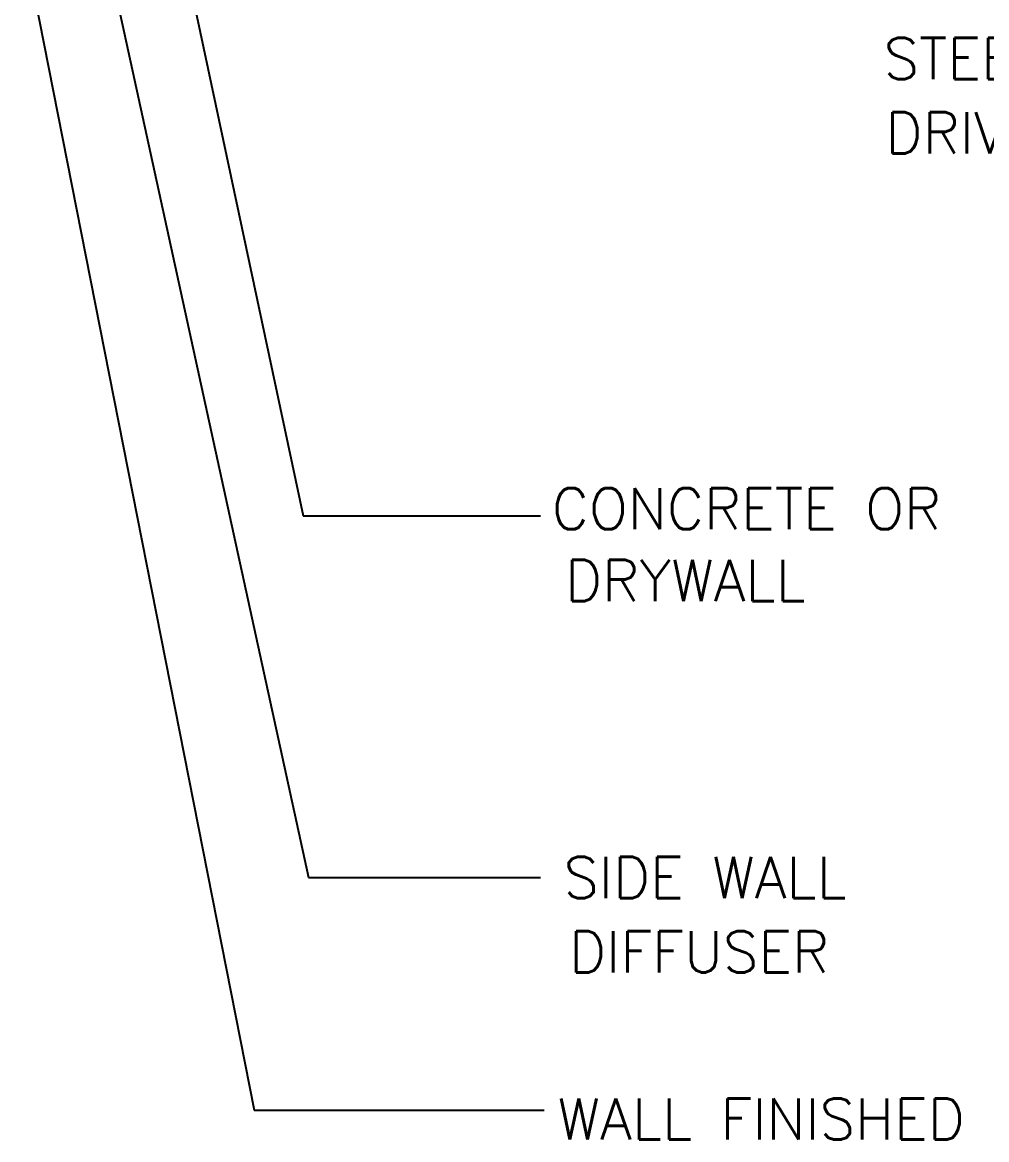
# Model space of a CAD drawing. Extents: x -730 to 2784, y 160 to 852.
# Drawn here: x -696.837 to -694.299, y 204.737 to 207.679 of the extents above; entities that cross this region are included whole.
import ezdxf

# ---------------------------------------------------------------- set-up
doc = ezdxf.new("R2010")
doc.units = 0
doc.header["$MEASUREMENT"] = 0
doc.layers.add('G-TX-HEV', color=2, linetype='Continuous')
doc.layers.add('T-TEXT', color=3, linetype='Continuous')
doc.styles.add('AC', font='romans.shx', dxfattribs={"height": 0.2})

msp = doc.modelspace()

# ---------------------------------------------------------------- linework, layer by layer
at = {"layer": 'T-TEXT', "color": 7, "linetype": 'Continuous'}
for p, q in [((-696.7962, 208.6894), (-696.0837, 205.4268)), ((-696.4485, 208.0277), (-696.0985, 206.3794)), ((-696.8373, 207.9087), (-696.2272, 204.8141)), ((-696.0985, 206.3794), (-695.4736, 206.3794)), ((-696.0837, 205.4268), (-695.4736, 205.4268)), ((-696.2272, 204.8141), (-695.4634, 204.8141))]:
    msp.add_line(p, q, dxfattribs=at)

# ---------------------------------------------------------------- texts
at = {"layer": 'G-TX-HEV', "color": 7, "style": 'AC'}
for s, p in [('STEEL WORM', (-694.5699, 207.5291)), ('DRIVE CLAMP', (-694.5653, 207.3332)), ('CONCRETE OR', (-695.4436, 206.3437)), ('DRYWALL', (-695.4089, 206.1549)), ('SIDE WALL', (-695.413, 205.3726)), ('DIFFUSER', (-695.3984, 205.1764)), ('WALL FINISHED', (-695.4284, 204.7366))]:
    msp.add_text(s, height=0.10875, dxfattribs=at).set_placement(p)

doc.saveas('drawing.dxf')
